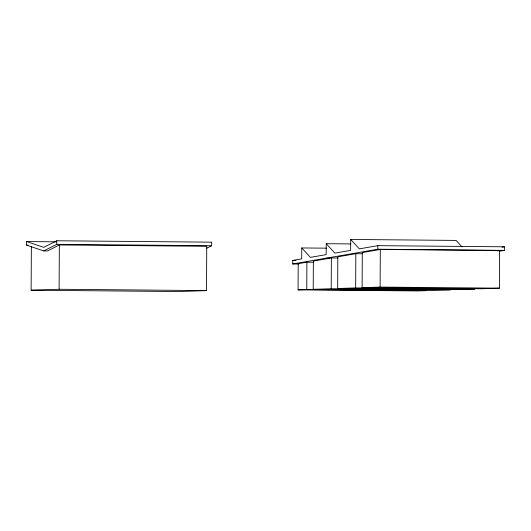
<?xml version="1.0" encoding="UTF-8"?>
<svg xmlns="http://www.w3.org/2000/svg" width="531" height="531" viewBox="0 0 531 531"><rect width="100%" height="100%" fill="white"/><g stroke="black" fill="none" stroke-linecap="round" stroke-linejoin="round"><path stroke-width="0.8" d="M31.362 246.344L31.13 290.211L178.535 291.546L206.519 290.603L206.751 246.291L59.339 244.957L47.451 250.951L43.708 250.917L26.55 245.123L26.57 241.565L56.386 241.831M43.708 250.917L56.771 244.326L56.79 240.769L211.683 242.169L211.663 245.734L206.586 248.296M31.13 290.211L59.107 289.262L59.339 244.957M298.064 289.86L306.752 289.561L426.054 290.643L417.359 290.935L298.064 289.86L298.203 263.695L306.898 262.188L313.516 262.248M326.459 248.169L301.754 247.95L301.701 258.862L292.72 260.422L292.747 263.98L298.541 264.033M306.752 289.561L306.898 262.188M313.21 289.342L331.205 288.738L450.507 289.82L432.506 290.424L313.21 289.342L313.356 261.066L331.364 257.94L337.981 258M350.931 243.928L326.226 243.702L326.16 254.621L310.403 257.356L301.754 247.95M331.205 288.738L331.364 257.94M337.663 288.519L355.657 287.908L474.953 288.99L456.959 289.601L337.663 288.519L337.829 256.818L355.836 253.692L362.454 253.752M462.03 246.875L456.089 240.41L350.699 239.454L350.639 250.373L334.875 253.108L326.226 243.702M355.657 287.908L355.836 253.692M362.115 287.689L362.301 252.57L380.309 249.451L499.605 250.532L499.405 288.16L481.411 288.771L362.115 287.689L380.11 287.085L499.405 288.16M380.11 287.085L380.309 249.451M56.79 240.769L43.728 247.36L26.57 241.565M499.585 251.203L504.45 250.36L504.423 246.802L377.813 245.654L359.341 248.86L350.699 239.454M292.747 263.98L377.84 249.212L504.45 250.36M501.994 247.22L504.423 246.802M497.255 250.937L499.605 250.532M326.14 258.185L329.797 258.212M301.681 262.427L305.338 262.46M56.771 244.326L211.663 245.734M26.55 245.123L28.209 245.136M292.72 260.422L296.032 260.455M59.107 289.262L206.519 290.603M377.813 245.654L377.84 249.212"/></g></svg>
